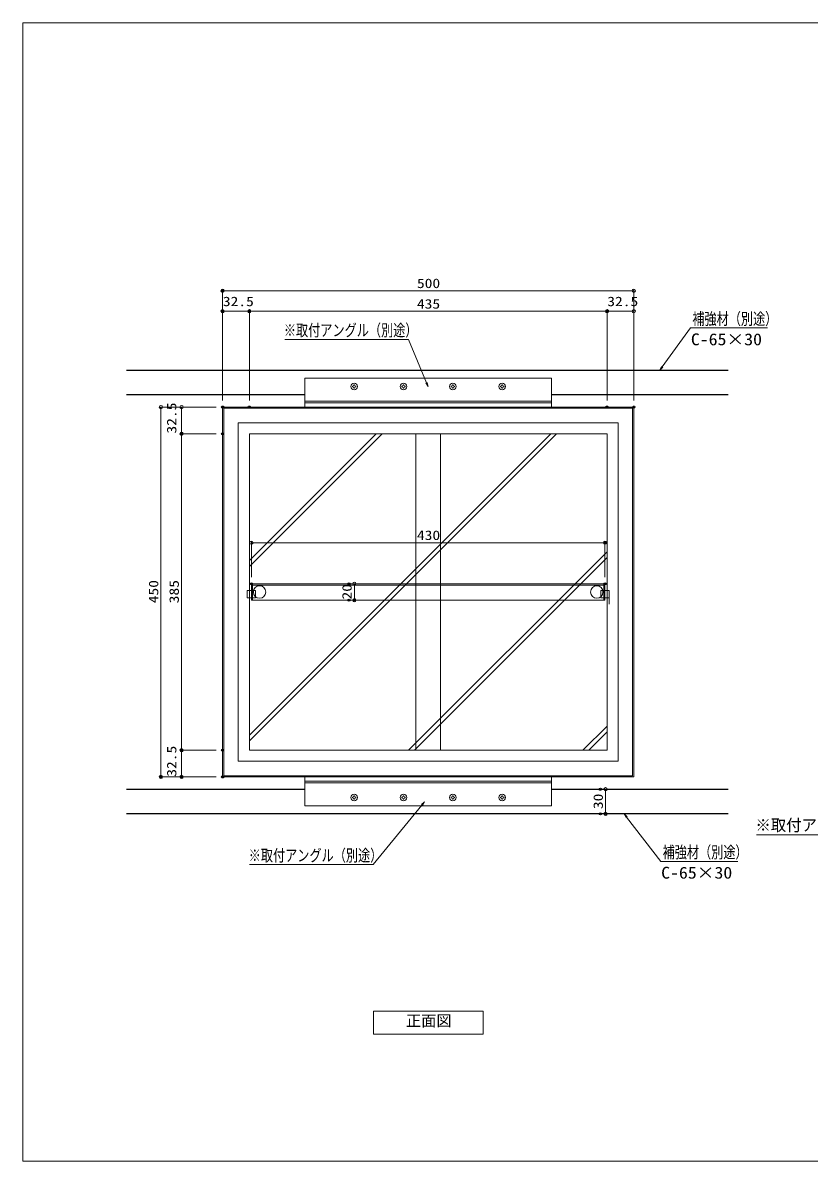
# Model space of a CAD drawing. Units: millimetres, scale not verified. Extents: x -1000 to 1000, y -692 to 693.
# Drawn here: x -1000 to -43, y -692 to 693 of the extents above; entities that cross this region are included whole.
import ezdxf
from ezdxf.enums import TextEntityAlignment as Align

# ---------------------------------------------------------------- set-up
doc = ezdxf.new("R2010")
doc.units = ezdxf.units.MM
doc.header["$LTSCALE"] = 5
doc.header["$PDMODE"] = 32
doc.header["$PDSIZE"] = 2.5
doc.linetypes.add('DASHED3', pattern=[4, 3, -1])
for name, color, linetype, lineweight in [('0-1_zumenwaku', 5, 'Continuous', 9), ('0-2_moji', 2, 'Continuous', 9), ('0-3_10ユーザー', 1, 'Continuous', 9), ('0-6__0-0_', 7, 'Continuous', 9), ('0-7__0-1_', 4, 'Continuous', 9), ('0-9_0', 1, 'Continuous', 9), ('0-B_6文字', 2, 'Continuous', 9)]:
    doc.layers.add(name, color=color, linetype=linetype, lineweight=lineweight)
doc.layers.add('0-A_DEFPOINTS', color=7, linetype='Continuous')
doc.styles.add('ＭＳ ゴシック', font='')
doc.styles.add('ＭＳ Ｐゴシック', font='')
doc.styles.get('ＭＳ ゴシック').set_extended_font_data('MS Gothic')
doc.styles.get('ＭＳ Ｐゴシック').set_extended_font_data('MS PGothic')

# ---------------------------------------------------------------- blocks, each defined once
blk = doc.blocks.new('_ORIGIN')
at = {"layer": '0-9_0'}
blk.add_line((0, 0), (-5, 0), dxfattribs=at)
blk.add_circle((0, 0), 2.5, dxfattribs=at)
blk = doc.blocks.new('MLeader1')
at = {"layer": '0-B_6文字', "color": 1}
blk.add_line((-681.265, 307.867), (-532.433, 307.867), dxfattribs=at)
at = {"layer": '0-B_6文字'}
blk.add_line((-506.875, 250.593), (-508.817, 255.2), dxfattribs=at)
at = {"layer": '0-B_6文字', "color": 1}
blk.add_lwpolyline([(-508.817, 255.2), (-531.015, 307.867), (-532.815, 307.867)], dxfattribs=at)
at = {"layer": '0-B_6文字'}
blk.add_lwpolyline([(-508.049, 255.524), (-506.875, 250.593), (-509.585, 254.876)], dxfattribs=at)
at = {"layer": '0-B_6文字', "style": 'ＭＳ ゴシック', "width": 0.75}
blk.add_text('※取付アングル（別途）', height=14.44, dxfattribs=at).set_placement((-682.385, 307.491), align=Align.BOTTOM_LEFT)
blk = doc.blocks.new('MLeader2')
at = {"layer": '0-B_6文字'}
blk.add_line((-511.309, -254.671), (-514.476, -258.541), dxfattribs=at)
at = {"layer": '0-B_6文字', "color": 1}
blk.add_line((-724.03, -331.013), (-575.198, -331.013), dxfattribs=at)
blk.add_lwpolyline([(-514.476, -258.541), (-573.78, -331.013), (-575.58, -331.013)], dxfattribs=at)
at = {"layer": '0-B_6文字'}
blk.add_lwpolyline([(-515.12, -258.013), (-511.309, -254.671), (-513.831, -259.069)], dxfattribs=at)
at = {"layer": '0-B_6文字', "style": 'ＭＳ ゴシック', "width": 0.75}
blk.add_text('※取付アングル（別途）', height=14.44, dxfattribs=at).set_placement((-725.15, -331.389), align=Align.BOTTOM_LEFT)
blk = doc.blocks.new('MLeader6')
at = {"layer": '0-B_6文字'}
blk.add_line((184.044, -233.288), (180.655, -236.965), dxfattribs=at)
at = {"layer": '0-B_6文字', "color": 1}
blk.add_line((-107.541, -294.742), (126.227, -294.742), dxfattribs=at)
at = {"layer": '0-B_6文字'}
blk.add_lwpolyline([(180.042, -236.4), (184.044, -233.288), (181.268, -237.53)], dxfattribs=at)
at = {"layer": '0-B_6文字', "color": 1}
blk.add_lwpolyline([(180.655, -236.965), (127.394, -294.742), (125.594, -294.742)], dxfattribs=at)
at = {"layer": '0-B_6文字', "style": 'ＭＳ ゴシック'}
for s, height, width, p in [('※取付アングルL-30×30-t3.0', 14.43, 0.95, (-108.913, -294.518)), ('（別途）', 14.44, 0.75, (76.824, -320.118))]:
    blk.add_text(s, height=height, dxfattribs=dict(at, width=width)).set_placement(p, align=Align.BOTTOM_LEFT)
blk = doc.blocks.new('MLeader7')
at = {"layer": '0-B_6文字', "color": 1}
blk.add_line((-186.118, 321.791), (-94.148, 321.791), dxfattribs=at)
at = {"layer": '0-B_6文字'}
blk.add_line((-225.228, 270.592), (-222.283, 274.633), dxfattribs=at)
at = {"layer": '0-B_6文字', "color": 1}
blk.add_lwpolyline([(-222.283, 274.633), (-187.918, 321.791), (-186.118, 321.791)], dxfattribs=at)
at = {"layer": '0-B_6文字'}
blk.add_lwpolyline([(-221.609, 274.142), (-225.228, 270.592), (-222.956, 275.124)], dxfattribs=at)
at = {"layer": '0-B_6文字', "style": 'ＭＳ ゴシック'}
for s, width, p in [('補強材（別途）', 0.75, (-185.668, 321.416)), ('C-65×30', 1.1, (-187.383, 296.416))]:
    blk.add_text(s, height=14.44, dxfattribs=dict(at, width=width)).set_placement(p, align=Align.BOTTOM_LEFT)
blk = doc.blocks.new('MLeader8')
at = {"layer": '0-B_6文字'}
blk.add_line((-268.585, -269.407), (-265.53, -273.365), dxfattribs=at)
at = {"layer": '0-B_6文字', "color": 1}
blk.add_line((-222.277, -327.081), (-130.307, -327.081), dxfattribs=at)
at = {"layer": '0-B_6文字'}
blk.add_lwpolyline([(-266.19, -273.874), (-268.585, -269.407), (-264.87, -272.856)], dxfattribs=at)
at = {"layer": '0-B_6文字', "color": 1}
blk.add_lwpolyline([(-265.53, -273.365), (-224.077, -327.081), (-222.277, -327.081)], dxfattribs=at)
at = {"layer": '0-B_6文字', "style": 'ＭＳ ゴシック'}
for s, width, p in [('補強材（別途）', 0.75, (-221.827, -327.457)), ('C-65×30', 1.1, (-223.542, -352.457))]:
    blk.add_text(s, height=14.44, dxfattribs=dict(at, width=width)).set_placement(p, align=Align.BOTTOM_LEFT)

msp = doc.modelspace()

# ---------------------------------------------------------------- linework, layer by layer
at = {"layer": '0-1_zumenwaku'}
msp.add_lwpolyline([(-999.919, -691.907), (1000.081, -691.907), (1000.081, 693.093), (-999.919, 693.093)], close=True, dxfattribs=at)
at = {"layer": '0-2_moji'}
msp.add_lwpolyline([(-573.542, -509.39), (-440.208, -509.39), (-440.208, -537.511), (-573.542, -537.511)], close=True, dxfattribs=at)
at = {"layer": '0-3_10ユーザー'}
for p, q in [((-756.875, 233.593), (-756.875, 369.092)), ((-260.875, 367.092), (-752.875, 367.092)), ((-256.875, 233.593), (-256.875, 369.092)), ((-756.875, 233.593), (-756.875, 344.092)), ((-728.375, 342.092), (-752.875, 342.092)), ((-724.375, 233.593), (-724.375, 344.092)), ((-724.375, 233.593), (-724.375, 344.092)), ((-293.375, 342.092), (-720.375, 342.092)), ((-289.375, 233.593), (-289.375, 344.092)), ((-289.375, 233.593), (-289.375, 344.092)), ((-260.875, 342.092), (-285.375, 342.092)), ((-256.875, 233.593), (-256.875, 344.092)), ((-764.875, 225.593), (-833.875, 225.593)), ((-764.875, 225.593), (-808.875, 225.593)), ((-831.875, 221.593), (-831.875, -220.407)), ((-806.875, 221.593), (-806.875, 197.093)), ((-764.875, 193.093), (-808.875, 193.093)), ((-764.875, 193.093), (-808.875, 193.093)), ((-806.875, 189.093), (-806.875, -187.907)), ((-721.875, 18.593), (-721.875, 62.593)), ((-717.875, 60.593), (-295.875, 60.593)), ((-291.875, 18.593), (-291.875, 62.593)), ((-596.678, 6.593), (-596.678, -5.407)), ((-595.156, 10.593), (-594.678, 10.593)), ((-595.156, -9.407), (-594.678, -9.407)), ((-764.875, -191.907), (-808.875, -191.907)), ((-764.875, -191.907), (-808.875, -191.907)), ((-806.875, -195.907), (-806.875, -220.407)), ((-764.875, -224.407), (-833.875, -224.407)), ((-764.875, -224.407), (-808.875, -224.407)), ((-291.169, -243.407), (-291.169, -265.407)), ((-289.48, -239.407), (-289.169, -239.407)), ((-289.48, -269.407), (-289.169, -269.407))]:
    msp.add_line(p, q, dxfattribs=at)
at = {"layer": '0-6__0-0_'}
for p, q in [((-756.875, 225.593), (-256.875, 225.593)), ((-756.875, -224.407), (-756.875, 225.593)), ((-755.375, 224.093), (-258.375, 224.093)), ((-755.375, 224.093), (-755.375, -222.907)), ((-258.375, 224.093), (-258.375, -222.907)), ((-256.875, 225.593), (-256.875, -224.407)), ((-737.875, 206.593), (-275.875, 206.593)), ((-737.875, 206.593), (-737.875, -205.407)), ((-275.875, 206.593), (-275.875, -205.407)), ((-724.375, 193.093), (-289.375, 193.093)), ((-724.375, 193.093), (-724.375, -191.907)), ((-521.875, 193.093), (-521.875, -191.907)), ((-491.875, 193.093), (-491.875, -191.907)), ((-289.375, 193.093), (-289.375, -191.907)), ((-721.875, 2.593), (-726.875, 2.593)), ((-721.875, 10.593), (-721.875, -9.407)), ((-721.875, 10.593), (-291.875, 10.593)), ((-720.375, 9.093), (-720.375, -9.407)), ((-720.375, 9.093), (-293.375, 9.093)), ((-293.375, 9.093), (-293.375, -9.407)), ((-291.875, 10.593), (-291.875, -9.407)), ((-291.875, 2.593), (-286.875, 2.593)), ((-721.875, -6.407), (-726.875, -6.407)), ((-721.875, -9.407), (-291.875, -9.407)), ((-291.875, -6.407), (-286.875, -6.407)), ((-289.375, -191.907), (-724.375, -191.907)), ((-275.875, -205.407), (-737.875, -205.407)), ((-256.875, -224.407), (-756.875, -224.407)), ((-258.375, -222.907), (-755.375, -222.907))]:
    msp.add_line(p, q, dxfattribs=at)
at = {"layer": '0-6__0-0_', "color": 2}
for p, q in [((-724.375, 38.743), (-570.025, 193.093)), ((-724.375, 31.672), (-562.954, 193.093)), ((-724.375, -173.389), (-357.893, 193.093)), ((-724.375, -180.46), (-350.822, 193.093)), ((-530.761, -191.907), (-289.375, 49.479)), ((-523.69, -191.907), (-289.375, 42.408)), ((-318.629, -191.907), (-289.375, -162.653)), ((-311.558, -191.907), (-289.375, -169.724))]:
    msp.add_line(p, q, dxfattribs=at)
at = {"layer": '0-6__0-0_', "linetype": 'DASHED3'}
for p, q in [((-726.875, 2.593), (-726.875, -6.407)), ((-716.875, 2.593), (-721.875, 2.593)), ((-716.875, -6.407), (-716.875, 2.593)), ((-296.875, -6.407), (-296.875, 2.593)), ((-296.875, 2.593), (-291.875, 2.593)), ((-286.875, 2.593), (-286.875, -6.407)), ((-286.875, -14.407), (-286.875, 0.593)), ((-721.875, -6.407), (-716.875, -6.407)), ((-291.875, -6.407), (-296.875, -6.407))]:
    msp.add_line(p, q, dxfattribs=at)
at = {"layer": '0-6__0-0_'}
for centre in [(-711.875, 0.593), (-301.875, 0.593)]:
    msp.add_circle(centre, 7.5, dxfattribs=at)
at = {"layer": '0-7__0-1_'}
for p, q in [((-142.108, 270.592), (-873.725, 270.592)), ((-142.108, 270.192), (-873.725, 270.192)), ((-873.725, 240.993), (-656.875, 240.993)), ((-873.725, 240.593), (-656.875, 240.593)), ((-142.108, 240.993), (-356.875, 240.993)), ((-142.108, 240.593), (-356.875, 240.593)), ((-873.725, -239.407), (-656.875, -239.407)), ((-873.725, -239.808), (-656.875, -239.808)), ((-142.108, -239.407), (-356.875, -239.407)), ((-142.108, -239.808), (-356.875, -239.808)), ((-142.108, -269.007), (-873.725, -269.007)), ((-142.108, -269.407), (-873.725, -269.407))]:
    msp.add_line(p, q, dxfattribs=at)
at = {"layer": '0-7__0-1_', "color": 3}
for p, q in [((-656.875, 260.593), (-656.875, 225.593)), ((-356.875, 260.593), (-656.875, 260.593)), ((-356.875, 225.593), (-356.875, 260.593)), ((-356.875, 232.843), (-656.875, 232.843)), ((-356.875, 230.593), (-656.875, 230.593)), ((-656.875, 225.593), (-356.875, 225.593)), ((-656.875, -224.407), (-356.875, -224.407)), ((-656.875, -259.407), (-656.875, -224.407)), ((-356.875, -229.407), (-656.875, -229.407)), ((-356.875, -231.657), (-656.875, -231.657)), ((-356.875, -224.407), (-356.875, -259.407)), ((-356.875, -259.407), (-656.875, -259.407))]:
    msp.add_line(p, q, dxfattribs=at)
at = {"layer": '0-7__0-1_', "color": 7}
for p, q in [((-596.678, 10.593), (-578.444, 10.593)), ((-596.678, -9.407), (-578.444, -9.407))]:
    msp.add_line(p, q, dxfattribs=at)
for centre in [(-596.875, 250.593), (-536.875, 250.593), (-476.875, 250.593), (-416.875, 250.593), (-596.875, -249.407), (-536.875, -249.407), (-476.875, -249.407), (-416.875, -249.407)]:
    msp.add_circle(centre, 4, dxfattribs=at)
for centre, radius, start, end in [((-596.875, 250.593), 2.2, 172.49101, 180), ((-596.875, 250.593), 2.2, 180, 187.50899), ((-599.057, 252.774), 1.894, 270.01108, 359.98892), ((-599.057, 248.411), 1.894, 0.01108, 89.98892), ((-596.875, 250.593), 2.2, 90, 97.50899), ((-596.875, 250.593), 2.2, 82.49101, 90), ((-594.694, 252.774), 1.894, 180.01108, 269.98892), ((-594.694, 248.411), 1.894, 90.01108, 179.98892), ((-596.875, 250.593), 2.2, 0, 7.50899), ((-596.875, 250.593), 2.2, 352.49101, 0), ((-536.875, 250.593), 2.2, 172.49101, 180), ((-536.875, 250.593), 2.2, 180, 187.50899), ((-539.057, 252.774), 1.894, 270.01108, 359.98892), ((-539.057, 248.411), 1.894, 0.01108, 89.98892), ((-536.875, 250.593), 2.2, 90, 97.50899), ((-536.875, 250.593), 2.2, 82.49101, 90), ((-534.694, 252.774), 1.894, 180.01108, 269.98892), ((-534.694, 248.411), 1.894, 90.01108, 179.98892), ((-536.875, 250.593), 2.2, 0, 7.50899), ((-536.875, 250.593), 2.2, 352.49101, 0), ((-476.875, 250.593), 2.2, 172.49101, 180), ((-476.875, 250.593), 2.2, 180, 187.50899), ((-479.057, 252.774), 1.894, 270.01108, 359.98892), ((-479.057, 248.411), 1.894, 0.01108, 89.98892), ((-476.875, 250.593), 2.2, 90, 97.50899), ((-476.875, 250.593), 2.2, 82.49101, 90), ((-474.694, 252.774), 1.894, 180.01108, 269.98892), ((-474.694, 248.411), 1.894, 90.01108, 179.98892), ((-476.875, 250.593), 2.2, 0, 7.50899), ((-476.875, 250.593), 2.2, 352.49101, 0), ((-416.875, 250.593), 2.2, 172.49101, 180), ((-416.875, 250.593), 2.2, 180, 187.50899), ((-419.057, 252.774), 1.894, 270.01108, 359.98892), ((-419.057, 248.411), 1.894, 0.01108, 89.98892), ((-416.875, 250.593), 2.2, 90, 97.50899), ((-416.875, 250.593), 2.2, 82.49101, 90), ((-414.694, 252.774), 1.894, 180.01108, 269.98892), ((-414.694, 248.411), 1.894, 90.01108, 179.98892), ((-416.875, 250.593), 2.2, 0, 7.50899), ((-416.875, 250.593), 2.2, 352.49101, 0), ((-596.875, 250.593), 2.2, 262.49101, 270), ((-596.875, 250.593), 2.2, 270, 277.50899), ((-536.875, 250.593), 2.2, 262.49101, 270), ((-536.875, 250.593), 2.2, 270, 277.50899), ((-476.875, 250.593), 2.2, 262.49101, 270), ((-476.875, 250.593), 2.2, 270, 277.50899), ((-416.875, 250.593), 2.2, 262.49101, 270), ((-416.875, 250.593), 2.2, 270, 277.50899), ((-596.875, -249.407), 2.2, 172.49101, 180), ((-599.057, -247.226), 1.894, 270.01108, 359.98892), ((-596.875, -249.407), 2.2, 90, 97.50899), ((-596.875, -249.407), 2.2, 82.49101, 90), ((-594.694, -247.226), 1.894, 180.01108, 269.98892), ((-596.875, -249.407), 2.2, 0, 7.50899), ((-536.875, -249.407), 2.2, 172.49101, 180), ((-539.057, -247.226), 1.894, 270.01108, 359.98892), ((-536.875, -249.407), 2.2, 90, 97.50899), ((-536.875, -249.407), 2.2, 82.49101, 90), ((-534.694, -247.226), 1.894, 180.01108, 269.98892), ((-536.875, -249.407), 2.2, 0, 7.50899), ((-476.875, -249.407), 2.2, 172.49101, 180), ((-479.057, -247.226), 1.894, 270.01108, 359.98892), ((-476.875, -249.407), 2.2, 90, 97.50899), ((-476.875, -249.407), 2.2, 82.49101, 90), ((-474.694, -247.226), 1.894, 180.01108, 269.98892), ((-476.875, -249.407), 2.2, 0, 7.50899), ((-416.875, -249.407), 2.2, 172.49101, 180), ((-419.057, -247.226), 1.894, 270.01108, 359.98892), ((-416.875, -249.407), 2.2, 90, 97.50899), ((-416.875, -249.407), 2.2, 82.49101, 90), ((-414.694, -247.226), 1.894, 180.01108, 269.98892), ((-416.875, -249.407), 2.2, 0, 7.50899), ((-596.875, -249.407), 2.2, 180, 187.50899), ((-599.057, -251.589), 1.894, 0.01108, 89.98892), ((-596.875, -249.407), 2.2, 262.49101, 270), ((-596.875, -249.407), 2.2, 270, 277.50899), ((-594.694, -251.589), 1.894, 90.01108, 179.98892), ((-596.875, -249.407), 2.2, 352.49101, 0), ((-536.875, -249.407), 2.2, 180, 187.50899), ((-539.057, -251.589), 1.894, 0.01108, 89.98892), ((-536.875, -249.407), 2.2, 262.49101, 270), ((-536.875, -249.407), 2.2, 270, 277.50899), ((-534.694, -251.589), 1.894, 90.01108, 179.98892), ((-536.875, -249.407), 2.2, 352.49101, 0), ((-476.875, -249.407), 2.2, 180, 187.50899), ((-479.057, -251.589), 1.894, 0.01108, 89.98892), ((-476.875, -249.407), 2.2, 262.49101, 270), ((-476.875, -249.407), 2.2, 270, 277.50899), ((-474.694, -251.589), 1.894, 90.01108, 179.98892), ((-476.875, -249.407), 2.2, 352.49101, 0), ((-416.875, -249.407), 2.2, 180, 187.50899), ((-419.057, -251.589), 1.894, 0.01108, 89.98892), ((-416.875, -249.407), 2.2, 262.49101, 270), ((-416.875, -249.407), 2.2, 270, 277.50899), ((-414.694, -251.589), 1.894, 90.01108, 179.98892), ((-416.875, -249.407), 2.2, 352.49101, 0)]:
    msp.add_arc(centre, radius, start, end, dxfattribs=at)
at = {"layer": '0-A_DEFPOINTS'}
for p in [(-756.875, 367.092), (-756.875, 342.092), (-724.375, 342.092), (-289.375, 342.092), (-756.875, 225.593), (-756.875, 225.593), (-724.375, 225.593), (-289.375, 225.593), (-256.875, 225.593), (-806.875, 193.093), (-756.875, 193.093), (-291.875, 60.593), (-721.875, 10.593), (-603.156, 10.593), (-291.875, 10.593), (-603.156, -9.407), (-596.678, -9.407), (-806.875, -191.907), (-756.875, -191.907), (-831.875, -224.407), (-806.875, -224.407), (-756.875, -224.407), (-297.48, -239.407), (-297.48, -269.407), (-291.169, -269.407)]:
    msp.add_point(p, dxfattribs=at)

# ---------------------------------------------------------------- block references
at = {"layer": '0-3_10ユーザー', "xscale": 0.8, "yscale": 0.8}
for p, rotation in [((-756.875, 367.092), 180), ((-756.875, 342.092), 180), ((-724.375, 342.092), 180), ((-289.375, 342.092), 180), ((-831.875, 225.593), 90), ((-806.875, 225.593), 90), ((-806.875, 193.093), 270), ((-806.875, 193.093), 90), ((-721.875, 60.593), 180), ((-596.678, 10.593), 90), ((-596.678, -9.407), 270), ((-806.875, -191.907), 270), ((-806.875, -191.907), 90), ((-831.875, -224.407), 270), ((-806.875, -224.407), 270), ((-291.169, -239.407), 90), ((-291.169, -269.407), 270)]:
    msp.add_blockref('_ORIGIN', p, dxfattribs=dict(at, rotation=rotation))
for p in [(-256.875, 367.092), (-724.375, 342.092), (-289.375, 342.092), (-256.875, 342.092), (-291.875, 60.593)]:
    msp.add_blockref('_ORIGIN', p, dxfattribs=at)
at = {"layer": '0-B_6文字'}
for name in ['MLeader7', 'MLeader1', 'MLeader6', 'MLeader2', 'MLeader8']:
    msp.add_blockref(name, (0, 0), dxfattribs=at)

# ---------------------------------------------------------------- texts
at = {"layer": '0-2_moji', "style": 'ＭＳ Ｐゴシック'}
msp.add_text('正面図', height=13.56, dxfattribs=at).set_placement((-533.888, -531.851), align=Align.BOTTOM_LEFT)
at = {"layer": '0-3_10ユーザー', "color": 2, "style": 'ＭＳ ゴシック', "width": 1.2}
for s, p in [('500', (-520.589, 366.872)), ('32.5', (-756.625, 344.872)), ('435', (-520.589, 341.872)), ('32.5', (-289.125, 344.872)), ('430', (-520.589, 60.372))]:
    msp.add_text(s, height=11.55, dxfattribs=at).set_placement(p, align=Align.BOTTOM_LEFT)
for s, p in [('32.5', (-809.655, 193.343)), ('450', (-831.655, -13.122)), ('385', (-806.655, -13.122)), ('20', (-596.457, -8.55)), ('32.5', (-809.655, -224.157)), ('30', (-290.948, -263.55))]:
    msp.add_text(s, height=11.55, rotation=90, dxfattribs=at).set_placement(p, align=Align.BOTTOM_LEFT)

doc.saveas('drawing.dxf')
